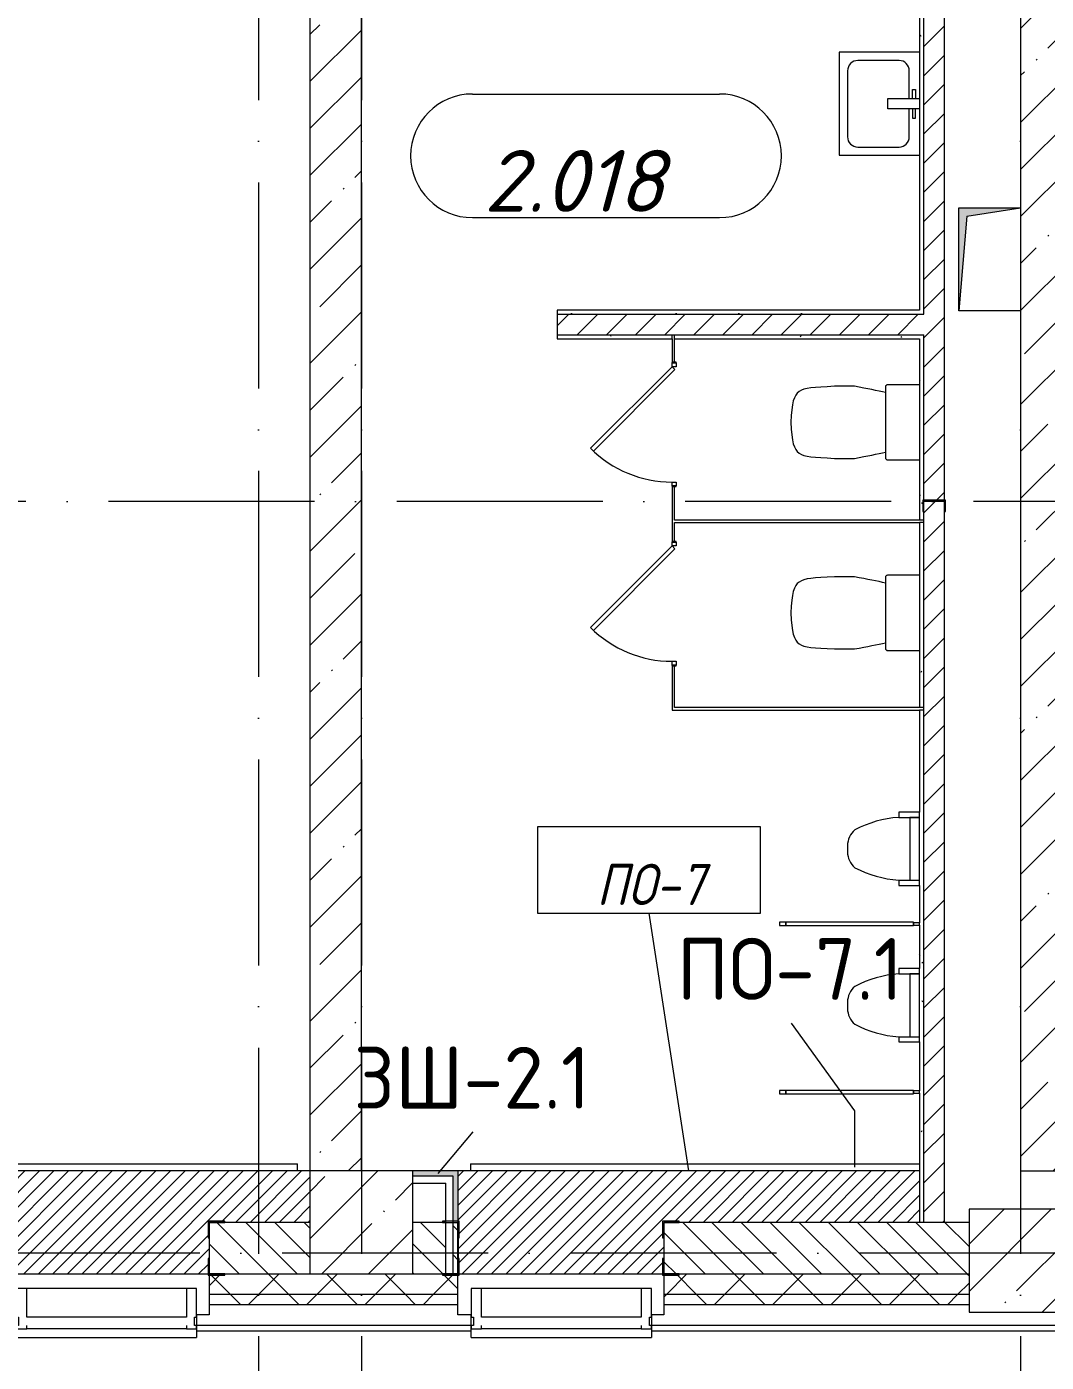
# Model space of a CAD drawing. Header units: millimetres. Extents: x -6467 to 106027, y -7090 to 195095.
# Drawn here: x 61875 to 66825, y 54752 to 61235 of the extents above; entities that cross this region are included whole.
import ezdxf

# ---------------------------------------------------------------- set-up
doc = ezdxf.new("R2010")
doc.units = ezdxf.units.MM
doc.linetypes.add('50_200_ШТРИХ_1Т_ш5_п1_п1_', pattern=[1400, 1000, -200, 0, -200])
for name, color, linetype, lineweight, true_color in [('A-AREA-IDEN-1', 7, 'Continuous', 9, 0xaaaaaa), ('A-DOOR-1', 7, 'Continuous', 5, 0xaaaaaa), ('A-DOOR-FRAM-1', 7, 'Continuous', 9, 0xaaaaaa), ('A-DOOR-OPNG-1', 7, 'Continuous', 30, 0xaaaaaa), ('A-FLOR-PATT-1', 7, 'Continuous', 5, 0xd61c12), ('A-FLOR-PATT-3', 7, 'Continuous', 5, 0xd9e403), ('A-GENM-1', 7, 'Continuous', 9, 0xaaaaaa), ('A-GENM-2', 7, 'Continuous', 20, 0xaaaaaa), ('A-WALL-1', 7, 'Continuous', 5, 0x77b143), ('A-WALL-2', 7, 'Continuous', 5, 0xaaaaaa), ('A-WALL-FNSH-2', 7, 'Continuous', 5, 0xaaaaaa), ('I-WALL-1', 7, 'Continuous', 5, 0x787878), ('M-EQPM-1', 7, 'Continuous', 9, 0xaaaaaa), ('M-EQPM-2', 7, 'Continuous', 9, 0xe2e2e2), ('P-SANR-FIXT-1', 7, 'Continuous', 9, 0xaaaaaa), ('Оси-3', 7, '50_200_ШТРИХ_1Т_ш5_п1_п1_', 9, 0xaaaaaa)]:
    doc.layers.add(name, color=color, linetype=linetype, lineweight=lineweight, true_color=true_color)
for name, color, linetype, lineweight in [('A-FLOR', 7, 'Continuous', 9), ('A-FLOR-IDEN', 7, 'Continuous', 9), ('A-GLAZ', 7, 'Continuous', 5), ('A-GLAZ-CWMG', 7, 'Continuous', 9), ('A-GLAZ-CWMG-1', 7, 'Continuous', 20), ('A-WALL', 7, 'Continuous', 5), ('A-WALL-FNSH-1', 7, 'Continuous', 5), ('A-WALL-IDEN', 7, 'Continuous', 9), ('I-WALL', 7, 'Continuous', 5), ('S-COLS', 7, 'Continuous', 9), ('S-COLS-1', 7, 'Continuous', 5)]:
    doc.layers.add(name, color=color, linetype=linetype, lineweight=lineweight)
doc.styles.add('GOST Common', font='', dxfattribs={"height": 300})
doc.styles.add('GOST Common_I', font='', dxfattribs={"width": 0.9, "height": 200})
doc.styles.add('ISOCPEUR_I', font='isocpeui.ttf', dxfattribs={"height": 300})
doc.styles.get('GOST Common').set_extended_font_data('GOST Common')
doc.styles.get('GOST Common_I').set_extended_font_data('GOST Common', italic=True)
pattern_1 = [(45, (0, 0), (-228.0985, 228.0985), []), (45, (228.1, 0), (-228.0985, 228.0985), [403.225, -80.645, 6.706, -73.939])]
pattern_2 = [(45, (0, 0), (-141.42136, 141.42136), []), (135, (0, 0), (-141.42136, -141.42136), [])]
pattern_3 = [(0, (0, 0), (406.4, 101.6), [6.706, -298.094, 6.706, -298.094, -1625.6]), (0, (0, 0), (406.4, 101.6), [-609.6, 6.706, -602.894, 6.706, -298.094, -711.2]), (0, (0, 0), (406.4, 101.6), [-1524, 6.706, -196.494, 6.706, -501.294]), (120, (152.4, 50.8), (-291.18818, 301.15272), [6.706, -298.094, 6.706, -298.094, -1625.6]), (120, (152.4, 50.8), (-291.18818, 301.15272), [-609.6, 6.706, -602.894, 6.706, -298.094, -711.2]), (120, (152.4, 50.8), (-291.18818, 301.15272), [-1524, 6.706, -196.494, 6.706, -501.294]), (240, (203.2, 254), (-115.21182, -402.75272), [6.706, -298.094, 6.706, -298.094, -1625.6]), (240, (203.2, 254), (-115.21182, -402.75272), [-609.6, 6.706, -602.894, 6.706, -298.094, -711.2]), (240, (203.2, 254), (-115.21182, -402.75272), [-1524, 6.706, -196.494, 6.706, -501.294])]
pattern_4 = [(45, (0, 0), (-70.71068, 70.71068), [])]

# ---------------------------------------------------------------- blocks, each defined once
blk = doc.blocks.new('BSC_Колонна _Прямоугольная - 500х500-V15-АИ_План этажа Радиаторы_2')
at = {"layer": 'S-COLS-1'}
h = blk.add_hatch(dxfattribs=at)
h.set_pattern_fill('FP_43', color=256, style=0, pattern_type=2)
h.set_pattern_definition([(45, (-63500, -55431.04), (-228.0985, 228.0985), []), (45, (-63271.9, -55431.04), (-228.0985, 228.0985), [403.225, -80.645, 6.706, -73.939])])
h.paths.add_polyline_path([(-45.1, -250), (250, -250), (250, 250), (-250, 250), (-250, -250)])
for p, q in [((250, 250), (-250, 250)), ((-250, 250), (-250, -250)), ((250, -250), (250, 250)), ((-250, -250), (250, -250))]:
    blk.add_line(p, q, dxfattribs=at)
blk = doc.blocks.new('SND_2D_Раковина1 - 400х300-V217-АИ_План этажа Радиаторы_2')
at = {"layer": 'P-SANR-FIXT-1'}
for p, q in [((-250, 220), (-250, -170)), ((250, 220), (-250, 220)), ((250, -170), (250, 220)), ((-210, 130), (-210, -70)), ((160, 180), (-160, 180)), ((210, -70), (210, 130)), ((-25, -170), (-25, -15)), ((-25, -15), (25, -15)), ((25, -15), (25, -170)), ((-160, -120), (-25, -120)), ((25, -120), (160, -120)), ((-70, -135), (-70, -150)), ((-25, -135), (-70, -135)), ((-70, -150), (-25, -150)), ((25, -135), (70, -135)), ((70, -150), (25, -150)), ((70, -135), (70, -150))]:
    blk.add_line(p, q, dxfattribs=at)
for centre, start, end in [((-160, 130), 90, 180), ((160, 130), 360, 90), ((-160, -70), 180, 270), ((160, -70), 270, 360)]:
    blk.add_arc(centre, 50, start, end, dxfattribs=at)
blk = doc.blocks.new('DOR_ДУ_распашная__1Ст_Прямоугольная2 - Вн_Д-9_ДДГ 600х1850h_С_у-29177940-АИ_План этажа Радиаторы_2')
at = {"layer": 'A-DOOR-1'}
for p, q in [((-280, -6), (-265.9, 8.1)), ((-265.9, 8.1), (130.1, -387.8)), ((116, -402), (-280, -6)), ((130.1, -387.8), (116, -402))]:
    blk.add_line(p, q, dxfattribs=at)
blk.add_arc((-280, -6), 560, 315, 0, dxfattribs=at)
at = {"layer": 'A-DOOR-FRAM-1'}
for p, q in [((-300, 14), (-280, 14)), ((-280, 14), (-280, -6)), ((280, 14), (300, 14)), ((280, -6), (280, 14)), ((-280, -6), (-300, -6)), ((300, -6), (280, -6))]:
    blk.add_line(p, q, dxfattribs=at)
at = {"layer": 'A-DOOR-OPNG-1'}
for p, q in [((-300, -6), (-300, 14)), ((300, 14), (300, -6))]:
    blk.add_line(p, q, dxfattribs=at)
blk = doc.blocks.new('SND_Унитаз_Santek_HEO - Santek HEO_ 365х635х785_ выпуск-прямой_ PN4_5_ Х-резьба НР DN15_ К-гл_кон_ П DN100-17949504-АИ_План этажа Радиаторы_2')
at = {"layer": 'P-SANR-FIXT-1'}
for p, q in [((-175, 423.4), (-175, 325.6)), ((175, 325.6), (175, 423.4)), ((-182.5, 165.8), (-182.5, 10)), ((172.5, 175.8), (-172.5, 175.8)), ((182.5, 10), (182.5, 165.8))]:
    blk.add_line(p, q, dxfattribs=at)
for centre, start, end in [((-172.5, 165.8), 90, 180), ((-172.5, 165.8), 150, 180), ((-172.5, 165.8), 105, 120), ((172.5, 165.8), 0, 90), ((172.5, 165.8), 45, 90), ((172.5, 165.8), 0, 30)]:
    blk.add_arc(centre, 10, start, end, dxfattribs=at)
for points, knots in [([(0, 634.5), (-96, 631.3), (-168.1, 609.5), (-169.2, 526.5), (-175, 423.4)], [-0.5440111, -0.5440111, -0.5440111, -0.5440111, -0.2757876, 0, 0, 0, 0]), ([(175, 423.4), (169.2, 526.5), (168.1, 609.5), (96, 631.3), (0, 634.5)], [-0.5440111, -0.5440111, -0.5440111, -0.5440111, -0.2682234, 0, 0, 0, 0])]:
    blk.add_open_spline(points, degree=3, knots=knots, dxfattribs=at)
for points in [[(-175, 325.6), (-163, 263.9), (-153.6, 214.5), (-145, 174.9)], [(145, 174.9), (153.6, 214.5), (163, 263.9), (175, 325.6)]]:
    blk.add_open_spline(points, degree=3, dxfattribs=at)
blk = doc.blocks.new('Прямоугольный импост - Импост структурный с накладкой - 180мм-22437111-АИ_План этажа Радиаторы_2')
at = {"layer": 'A-GLAZ-CWMG-1'}
for p, q in [((-50, 0), (-50, 17)), ((-50, 17), (0, 17)), ((0, 0), (-10, 0)), ((-10, 0), (-10, -40)), ((0, 17), (0, 0)), ((-50, -180), (-50, -40)), ((-10, -40), (0, -40)), ((0, -40), (0, -180)), ((0, -180), (-50, -180))]:
    blk.add_line(p, q, dxfattribs=at)
blk = doc.blocks.new('Прямоугольный импост - Импост структурный с накладкой - 180мм-V232-АИ_План этажа Радиаторы_2')
at = {"layer": 'A-GLAZ-CWMG'}
for p, q in [((6637, 55111), (5862, 55111)), ((6637, 54914), (5862, 54914))]:
    blk.add_line(p, q, dxfattribs=at)
blk = doc.blocks.new('Прямоугольный импост - Импост структурный с накладкой - 180мм-V237-АИ_План этажа Радиаторы_2')
at = {"layer": 'A-GLAZ-CWMG-1'}
for p, q in [((-25, 0), (-25, 17)), ((-25, 17), (25, 17)), ((-15, 0), (-25, 0)), ((-15, -40), (-15, 0)), ((25, 17), (25, 0)), ((-25, -180), (-25, -40)), ((-25, -40), (-15, -40)), ((25, -40), (25, -180)), ((25, -180), (-25, -180))]:
    blk.add_line(p, q, dxfattribs=at)
blk = doc.blocks.new('Прямоугольный импост - Импост структурный с накладкой - 180мм-22437121-АИ_План этажа Радиаторы_2')
at = {"layer": 'A-GLAZ-CWMG-1'}
for p, q in [((-50, 0), (-50, 17)), ((-50, 17), (0, 17)), ((0, 0), (-10, 0)), ((-10, 0), (-10, -40)), ((0, 17), (0, 0)), ((-50, -180), (-50, -40)), ((-10, -40), (0, -40)), ((0, -40), (0, -180)), ((0, -180), (-50, -180))]:
    blk.add_line(p, q, dxfattribs=at)
blk = doc.blocks.new('Прямоугольный импост - Импост структурный с накладкой - 180мм-22437100-АИ_План этажа Радиаторы_2')
at = {"layer": 'A-GLAZ-CWMG-1'}
for p, q in [((-25, 0), (-25, 17)), ((-25, 17), (25, 17)), ((25, 0), (15, 0)), ((15, 0), (15, -40)), ((25, 17), (25, 0)), ((-25, -180), (-25, -40)), ((15, -40), (25, -40)), ((25, -40), (25, -180)), ((25, -180), (-25, -180))]:
    blk.add_line(p, q, dxfattribs=at)
blk = doc.blocks.new('Прямоугольный импост - Импост структурный с накладкой - 180мм-22437155-АИ_План этажа Радиаторы_2')
at = {"layer": 'A-GLAZ-CWMG-1'}
for p, q in [((0, 17), (-50, 17)), ((-50, 17), (-50, 0)), ((-10, -40), (-10, 0)), ((-10, 0), (0, 0)), ((0, 0), (0, 17)), ((-50, -40), (-50, -180)), ((0, -40), (-10, -40)), ((0, -180), (0, -40)), ((-50, -180), (0, -180))]:
    blk.add_line(p, q, dxfattribs=at)
blk = doc.blocks.new('BSC_Колонна _Прямоугольная - 500х500-V285-АИ_План этажа Радиаторы_2')
at = {"layer": 'S-COLS-1'}
h = blk.add_hatch(dxfattribs=at)
h.set_pattern_fill('FP_181', color=256, style=0, pattern_type=2)
h.set_pattern_definition([(45, (-66700, -55244.7), (-228.0985, 228.0985), []), (45, (-66471.9, -55244.7), (-228.0985, 228.0985), [403.225, -80.645, 6.706, -73.939])])
h.paths.add_polyline_path([(-250, -250), (250, -250), (250, 250), (-250, 250)])
for p, q in [((250, 250), (-250, 250)), ((-250, 250), (-250, -250)), ((250, -250), (250, 250)), ((-250, -250), (250, -250))]:
    blk.add_line(p, q, dxfattribs=at)
blk = doc.blocks.new('Канал вертикальный прямоугольный - Шахта - значок проема-24087344-АИ_План этажа Радиаторы_2')
at = {"layer": 'M-EQPM-2'}
blk.add_hatch(color=256, dxfattribs=at).paths.add_polyline_path([(-150, -250), (-110, 210), (150, 250), (-150, 250), (-150, 244.5)])
at = {"layer": 'M-EQPM-1'}
for p, q in [((-150, -250), (-150, 250)), ((-150, 250), (150, 250)), ((-110, 210), (-150, -250)), ((-110, 210), (150, 250)), ((150, 250), (150, -250)), ((150, -250), (-150, -250))]:
    blk.add_line(p, q, dxfattribs=at)
blk = doc.blocks.new('Фахверк _газобетон торцы_359 - Фахверк _газобетон торцы_-25574903-АИ_План этажа Радиаторы_2')
at = {"layer": 'A-GENM-2'}
for p, q in [((89406, 11134.7), (89325, 11134.7)), ((89325, 11134.7), (89325, 11128.7)), ((89325, 11128.7), (89400, 11128.7)), ((89400, 11128.7), (89400, 11053.7)), ((89406, 11053.7), (89406, 11134.7)), ((89400, 11053.7), (89406, 11053.7)), ((89400, 10953.7), (89400, 10878.7)), ((89406, 10953.7), (89400, 10953.7)), ((89406, 10872.7), (89406, 10953.7)), ((89400, 10878.7), (89325, 10878.7)), ((89325, 10878.7), (89325, 10872.7)), ((89325, 10872.7), (89406, 10872.7))]:
    blk.add_line(p, q, dxfattribs=at)
blk = doc.blocks.new('Фахверк _газобетон торцы_360 - Фахверк _газобетон торцы_-25574923-АИ_План этажа Радиаторы_2')
at = {"layer": 'A-GENM-2'}
for p, q in [((89406, 156989.3), (89325, 156989.3)), ((89325, 156989.3), (89325, 156983.3)), ((89325, 156983.3), (89400, 156983.3)), ((89400, 156983.3), (89400, 156908.3)), ((89406, 156908.3), (89406, 156989.3)), ((89400, 156908.3), (89406, 156908.3)), ((89406, 156808.3), (89400, 156808.3)), ((89400, 156808.3), (89400, 156733.3)), ((89406, 156727.3), (89406, 156808.3)), ((89400, 156733.3), (89325, 156733.3)), ((89325, 156733.3), (89325, 156727.3)), ((89325, 156727.3), (89406, 156727.3))]:
    blk.add_line(p, q, dxfattribs=at)
blk = doc.blocks.new('Фахверк _газобетон торцы_690 - Фахверк _газобетон торцы_-25597268-АИ_План этажа Радиаторы_2')
at = {"layer": 'A-GENM-2'}
for p, q in [((89406, 11134.7), (89325, 11134.7)), ((89325, 11134.7), (89325, 11128.7)), ((89325, 11128.7), (89400, 11128.7)), ((89400, 11128.7), (89400, 11053.7)), ((89406, 11053.7), (89406, 11134.7)), ((89400, 11053.7), (89406, 11053.7)), ((89400, 10953.7), (89400, 10878.7)), ((89406, 10953.7), (89400, 10953.7)), ((89406, 10872.7), (89406, 10953.7)), ((89400, 10878.7), (89325, 10878.7)), ((89325, 10878.7), (89325, 10872.7)), ((89325, 10872.7), (89406, 10872.7))]:
    blk.add_line(p, q, dxfattribs=at)
blk = doc.blocks.new('Отлив_СКБ - Отлив витража-V398-АИ_План этажа Радиаторы_2')
at = {"layer": 'A-GLAZ'}
for p, q in [((0, 69), (0, 100)), ((1700, 100), (0, 100)), ((1700, 100), (1700, 69)), ((875, 2), (1650, 2)), ((825, 0), (50, 0)), ((1650, 0), (875, 0))]:
    blk.add_line(p, q, dxfattribs=at)
blk = doc.blocks.new('Отлив_СКБ - Отлив витража-V408-АИ_План этажа Радиаторы_2')
at = {"layer": 'A-GLAZ'}
for p, q in [((0, 69), (0, 100)), ((875, 100), (0, 100)), ((875, 100), (875, 69)), ((825, 0), (50, 0))]:
    blk.add_line(p, q, dxfattribs=at)
blk = doc.blocks.new('Фахверк 100_32 - Фахверк 100_1-26106124-АИ_План этажа Радиаторы_2')
at = {"layer": 'A-GENM-2'}
for p, q in [((2285, 81466), (2175, 81466)), ((2175, 81466), (2175, 81411)), ((2180, 81461), (2280, 81461)), ((2180, 81411), (2180, 81461)), ((2280, 81461), (2280, 81411)), ((2285, 81411), (2285, 81466)), ((2175, 81411), (2180, 81411)), ((2280, 81411), (2285, 81411))]:
    blk.add_line(p, q, dxfattribs=at)
blk = doc.blocks.new('Писсуар-Настенный_350-3D - Писсуар-Настенный_350-3D-29186888-АИ_План этажа Радиаторы_2')
at = {"layer": 'P-SANR-FIXT-1'}
for p, q in [((-109.1, 410), (-124.1, 410)), ((-94.1, 410), (-109.1, 410)), ((-261.5, 161.6), (-286.9, 161.6)), ((-286.9, 161.6), (-286.9, 60)), ((-261.5, 161.6), (-261.5, 60)), ((69.2, 161.6), (43.3, 161.6)), ((43.3, 161.6), (43.3, 60)), ((69.2, 60), (69.2, 161.6)), ((43.3, 106.9), (-261.5, 106.9)), ((-261.5, 106.9), (-261.5, 60)), ((43.3, 60), (43.3, 106.9)), ((-286.9, 60), (69.2, 60))]:
    blk.add_line(p, q, dxfattribs=at)
for centre, radius, start, end in [((-124.1, 309.4), 100.6, 90, 140), ((-94.1, 309.4), 100.6, 40, 90), ((279, 122.9), 541.9, 152.37968, 175.90113), ((-497.1, 122.9), 541.9, 4.09887, 27.62032)]:
    blk.add_arc(centre, radius, start, end, dxfattribs=at)
blk = doc.blocks.new('SMP_ДушеваяПерегородка_P1 - Туалетная кабинка 4-29189121-АИ_План этажа Радиаторы_2')
at = {"layer": 'M-EQPM-1'}
for p, q in [((8, 740), (-8, 740)), ((-8, 740), (-8, 710)), ((8, 710), (8, 740)), ((8, 710), (-8, 710)), ((-8, 710), (-8, 90)), ((-8, 710), (8, 710)), ((8, 90), (8, 710)), ((-8, 90), (8, 90)), ((6, 90), (-6, 90)), ((-6, 90), (-6, 60)), ((6, 60), (6, 90)), ((-6, 60), (6, 60))]:
    blk.add_line(p, q, dxfattribs=at)
blk = doc.blocks.new('AAR_СКБ_Марка_помещения_1_5 ммп - Номер-27962133-АИ_План этажа Радиаторы_2')
at = {"layer": 'A-AREA-IDEN-1'}
for p, q in [((-2.987, 3), (3.013, 3)), ((-2.987, 0), (3.013, 0))]:
    blk.add_line(p, q, dxfattribs=at)
for centre, start, end in [((-2.987, 1.5), 90, 270), ((3.013, 1.5), 270, 90)]:
    blk.add_arc(centre, 1.5, start, end, dxfattribs=at)
blk = doc.blocks.new('AAR_СКБ_Марка_Перекрытия_1 мм - Марка пола-27961726-АИ_План этажа Радиаторы_2')
at = {"layer": 'A-FLOR-IDEN'}
for p, q in [((2.723, 2.101), (-2.69, 2.101)), ((-2.69, 2.101), (-2.69, 0)), ((2.723, 0), (2.723, 2.101)), ((-2.69, 0), (2.723, 0))]:
    blk.add_line(p, q, dxfattribs=at)

msp = doc.modelspace()

# ---------------------------------------------------------------- hatches: boundary and pattern name
at = {"layer": 'A-FLOR-PATT-1'}
h = msp.add_hatch(dxfattribs=at)
h.set_pattern_fill('FP_382', color=256, style=0, pattern_type=2)
h.set_pattern_definition([(45, (58999.776, 55431.04), (-35.35534, 35.35534), [])])
h.paths.add_polyline_path([(59302.4, 55181), (59755.4, 55181.8), (59755.4, 55256), (59760.4, 55256), (59760.4, 55356), (59755.4, 55356), (59755.4, 55437), (59836.4, 55437), (59836.4, 55431), (60866.4, 55431), (60866.4, 55437), (60947.4, 55437), (60947.4, 55356), (60941.4, 55356), (60941.4, 55256), (60947.4, 55256), (60947.4, 55181), (62755.4, 55181), (62755.4, 55256), (62760.4, 55256), (62760.4, 55356), (62755.4, 55356), (62755.4, 55437), (62836.4, 55437), (62836.4, 55431), (63250, 55431), (63250, 55681), (57940, 55681), (57941.4, 55437), (57947.4, 55437), (57947.4, 55356), (57941.4, 55356), (57941.4, 55256), (57947.4, 55256), (57947.4, 55181), (58471.9, 55181)])
at = {"layer": 'A-FLOR-PATT-3'}
h = msp.add_hatch(dxfattribs=at)
h.set_pattern_fill('FP_350', color=256, style=0, pattern_type=2)
h.set_pattern_definition([(225, (64468.45, 55306.04), (35.3553, -35.3553), [])])
h.paths.add_polyline_path([(64700.6, 55181), (64962.4, 55181), (64962.4, 55256), (64968.4, 55256), (64968.4, 55356), (64962.4, 55356), (64962.4, 55437), (65043.4, 55437), (65043.4, 55431), (66210, 55431), (66210, 55681), (63970, 55681), (63970, 55437), (63974.4, 55437), (63974.4, 55356), (63970, 55356), (63970, 55256), (63974.4, 55256), (63974.4, 55181), (64285.4, 55181)])
at = {"layer": 'A-WALL'}
h = msp.add_hatch(dxfattribs=at)
h.set_pattern_fill('FP_1', color=256, style=0, pattern_type=2)
h.set_pattern_definition(pattern_1)
h.paths.add_polyline_path([(66950, 55681), (66950, 63181), (66700, 63181), (66700, 55681), (66776.9, 55681)])
h = msp.add_hatch(dxfattribs=at)
h.set_pattern_fill('FP_1', color=256, style=0, pattern_type=2)
h.set_pattern_definition(pattern_1)
h.paths.add_polyline_path([(63500, 55681), (63500, 62681), (63250, 62681), (63250, 55681), (63454.9, 55681)])
h = msp.add_hatch(dxfattribs=at)
h.set_pattern_fill('FP_125', color=256, style=0, pattern_type=2)
h.set_pattern_definition(pattern_2)
h.paths.add_polyline_path([(74400, 55081), (74400, 55181), (68087, 55181), (68087, 55081), (74350, 55081)])
h.paths.add_polyline_path([(65946.4, 55081), (66450, 55081), (66450, 55181), (64968.4, 55181), (64968.4, 55081), (65115.9, 55081)])
h.paths.add_polyline_path([(63968.4, 55081), (63968.4, 55181), (62760.4, 55181), (62760.4, 55081), (63870.1, 55081)])
h.paths.add_polyline_path([(66950, 55081), (67212, 55081), (67212, 55181), (66950, 55181), (66950, 55169.4)])
h.paths.add_polyline_path([(59760.4, 55081), (60940.4, 55081), (60940.4, 55181), (59760.4, 55181)])
h.paths.add_polyline_path([(57940.4, 55081), (57940.4, 55181), (56760.4, 55181), (56760.4, 55081), (57641.4, 55081)])
h.paths.add_polyline_path([(54734.6, 55081), (54940.4, 55081), (54940.4, 55181), (53760.4, 55181), (53760.4, 55081), (54319.4, 55081)])
h.paths.add_polyline_path([(51827.9, 55081), (51940.4, 55081), (51940.4, 55181), (50760.4, 55181), (50760.4, 55081), (50997.4, 55081)])
h.paths.add_polyline_path([(47760.4, 55081), (48940.4, 55081), (48940.4, 55181), (47760.4, 55181)])
h.paths.add_polyline_path([(45599.2, 55081), (45940.4, 55081), (45940.4, 55181), (44460.4, 55181), (44460.4, 55081), (45183.9, 55081)])
h.paths.add_polyline_path([(41861.9, 55081), (42640.4, 55081), (42640.4, 55181), (41460.4, 55181), (41460.4, 55081)])
h.paths.add_polyline_path([(39640.4, 55081), (39640.4, 55181), (38460.4, 55181), (38460.4, 55081), (39370.4, 55081)])
h.paths.add_polyline_path([(36640.4, 55081), (36640.4, 55181), (35460.4, 55181), (35460.4, 55081), (36463.7, 55081)])
h.paths.add_polyline_path([(32726.4, 55081), (33640.4, 55081), (33640.4, 55181), (32460.4, 55181), (32460.4, 55081)])
h.paths.add_polyline_path([(30640.4, 55081), (30640.4, 55181), (29460.4, 55181), (29460.4, 55081), (30234.9, 55081)])
h.paths.add_polyline_path([(26400, 55081), (27640.4, 55081), (27640.4, 55181), (26400, 55181)])
h.paths.add_polyline_path([(23590.9, 55081), (24700, 55081), (24700, 55181), (23400, 55181), (23400, 55081)])
h.paths.add_polyline_path([(21514.7, 55081), (21700, 55081), (21700, 55181), (20400, 55181), (20400, 55081), (21099.4, 55081)])
h.paths.add_polyline_path([(17400, 55081), (18700, 55081), (18700, 55181), (17400, 55181)])
h.paths.add_polyline_path([(16116.5, 55081), (16525, 55081), (16525, 55181), (6687, 55181), (6687, 55081), (14455.5, 55081)])
h.paths.add_polyline_path([(5812, 55081), (5812, 55181), (-2450, 55181), (-2450, 55081), (2828.5, 55081)])
h = msp.add_hatch(dxfattribs=at)
h.set_pattern_fill('FP_125', color=256, style=0, pattern_type=2)
h.set_pattern_definition(pattern_2)
h.paths.add_polyline_path([(74350, 55031), (74350, 55081), (68087, 55081), (68087, 55031), (74251.4, 55031)])
h.paths.add_polyline_path([(67212, 55031), (67212, 55081), (66950, 55081), (66950, 55031)])
h.paths.add_polyline_path([(66450, 55031), (66450, 55081), (64968.4, 55081), (64968.4, 55031), (65946.4, 55031)])
h.paths.add_polyline_path([(63870.1, 55031), (63968.4, 55031), (63968.4, 55081), (62760.4, 55081), (62760.4, 55031), (63454.9, 55031)])
h.paths.add_polyline_path([(60940.4, 55031), (60940.4, 55081), (59760.4, 55081), (59760.4, 55031), (60132.9, 55031)])
h.paths.add_polyline_path([(57641.4, 55031), (57940.4, 55031), (57940.4, 55081), (56760.4, 55081), (56760.4, 55031), (56810.9, 55031)])
h.paths.add_polyline_path([(54734.6, 55031), (54940.4, 55031), (54940.4, 55081), (53760.4, 55081), (53760.4, 55031), (54319.4, 55031)])
h.paths.add_polyline_path([(51940.4, 55031), (51940.4, 55081), (50760.4, 55081), (50760.4, 55031), (51827.9, 55031)])
h.paths.add_polyline_path([(47760.4, 55031), (48940.4, 55031), (48940.4, 55081), (47760.4, 55081)])
h.paths.add_polyline_path([(45599.2, 55031), (45940.4, 55031), (45940.4, 55081), (44460.4, 55081), (44460.4, 55031), (45183.9, 55031)])
h.paths.add_polyline_path([(42640.4, 55031), (42640.4, 55081), (41460.4, 55081), (41460.4, 55031), (41861.9, 55031)])
h.paths.add_polyline_path([(39370.4, 55031), (39640.4, 55031), (39640.4, 55081), (38460.4, 55081), (38460.4, 55031), (38539.9, 55031)])
h.paths.add_polyline_path([(36463.7, 55031), (36640.4, 55031), (36640.4, 55081), (35460.4, 55081), (35460.4, 55031), (36048.4, 55031)])
h.paths.add_polyline_path([(33640.4, 55031), (33640.4, 55081), (32460.4, 55081), (32460.4, 55031), (33556.9, 55031)])
h.paths.add_polyline_path([(29460.4, 55031), (30640.4, 55031), (30640.4, 55081), (29460.4, 55081)])
h.paths.add_polyline_path([(26400, 55031), (27640.4, 55031), (27640.4, 55081), (26400, 55081)])
h.paths.add_polyline_path([(23400, 55031), (24700, 55031), (24700, 55081), (23400, 55081)])
h.paths.add_polyline_path([(21099.4, 55031), (21700, 55031), (21700, 55081), (20400, 55081), (20400, 55031)])
h.paths.add_polyline_path([(16525, 55031), (16525, 55081), (6687, 55081), (6687, 55031), (16116.5, 55031)])
h.paths.add_polyline_path([(18607.9, 55031), (18700, 55031), (18700, 55081), (17400, 55081), (17400, 55031), (17777.5, 55031)])
h.paths.add_polyline_path([(5812, 55031), (5812, 55081), (-2550, 55081), (-2550, 55031), (2828.5, 55031)])
at = {"layer": 'A-WALL-1'}
for points in [[(63945, 55656), (63970, 55656), (63970, 55681), (63750, 55681), (63750, 55656)], [(63968.4, 55431), (63970, 55431), (63970, 55656), (63945, 55656), (63945, 55431)]]:
    msp.add_hatch(color=256, dxfattribs=at).paths.add_polyline_path(points)
at = {"layer": 'I-WALL'}
h = msp.add_hatch(dxfattribs=at)
h.set_pattern_fill('FP_4', color=256, style=0, pattern_type=2)
h.set_pattern_definition(pattern_4)
h.paths.add_polyline_path([(66230, 55431), (66330, 55431), (66330, 62931), (66230, 62931), (66230, 56002.4)])
h = msp.add_hatch(dxfattribs=at)
h.set_pattern_fill('FP_4', color=256, style=0, pattern_type=2)
h.set_pattern_definition(pattern_4)
h.paths.add_polyline_path([(65115.9, 59739.7), (66230, 59739.7), (66230, 59839.7), (64450, 59839.7), (64450, 59739.7), (65020, 59739.7)])
h = msp.add_hatch(dxfattribs=at)
h.set_pattern_fill('FP_2', color=256, style=0, pattern_type=2)
h.set_pattern_definition([(135, (0, 0), (-70.71068, -70.71068), [])])
h.paths.add_polyline_path([(66450, 55181), (66450, 55431), (64968.4, 55431), (64968.4, 55181), (65946.4, 55181)])
h.paths.add_polyline_path([(63870.1, 55181), (63910, 55181), (63910, 55431), (63750, 55431), (63750, 55181)])
h.paths.add_polyline_path([(63250, 55181), (63250, 55431), (62760.4, 55431), (62760.4, 55181)])
h.paths.add_polyline_path([(63968.4, 55181), (63968.4, 55431), (63945, 55431), (63945, 55181)])
h.paths.add_polyline_path([(60940.4, 55181), (60940.4, 55431), (59760.4, 55431), (59760.4, 55181), (60132.9, 55181)])
h.paths.add_polyline_path([(57750, 55181), (57880, 55181), (57880, 55431), (57750, 55431), (57750, 55298.5)])
h.paths.add_polyline_path([(57915, 55181), (57940.4, 55181), (57940, 55431), (57915, 55431), (57915, 55298.5)])
at = {"layer": 'I-WALL-1'}
h = msp.add_hatch(dxfattribs=at)
h.set_pattern_fill('FP_3', color=256, style=0, pattern_type=2)
h.set_pattern_definition(pattern_3)
h.paths.add_polyline_path([(66230, 55431), (66230, 57917.7), (66210, 57917.7), (66210, 55431)])
h.paths.add_polyline_path([(66210, 57929.7), (66230, 57929.7), (66230, 58827.7), (66210, 58827.7), (66210, 58114.2)])
h.paths.add_polyline_path([(66210, 58839.7), (66230, 58839.7), (66230, 59739.7), (66210, 59739.7), (66210, 59170.1)])
h.paths.add_polyline_path([(66230, 59839.7), (66230, 62931), (66210, 62931), (66210, 59839.7)])
h = msp.add_hatch(dxfattribs=at)
h.set_pattern_fill('FP_3', color=256, style=0, pattern_type=2)
h.set_pattern_definition(pattern_3)
h.paths.add_polyline_path([(65115.9, 59839.7), (66210, 59839.7), (66210, 59859.7), (64450, 59859.7), (64450, 59839.7)])
h = msp.add_hatch(dxfattribs=at)
h.set_pattern_fill('FP_3', color=256, style=0, pattern_type=2)
h.set_pattern_definition(pattern_3)
h.paths.add_polyline_path([(64450, 59719.7), (65008, 59719.7), (65008, 59739.7), (64450, 59739.7)])
h.paths.add_polyline_path([(65020, 59719.7), (66210, 59719.7), (66210, 59739.7), (65020, 59739.7)])

# ---------------------------------------------------------------- linework, layer by layer
at = {"layer": 'A-FLOR'}
for p, q in [((63250, 55681), (57940, 55681)), ((66210, 55681), (63970, 55681)), ((63970, 55356), (63970, 55256)), ((60947.4, 55181), (62755.4, 55181)), ((63974.4, 55181), (64962.4, 55181))]:
    msp.add_line(p, q, dxfattribs=at)
at = {"layer": 'A-FLOR-IDEN'}
msp.add_line((65090, 55681), (64896.5, 56931.8), dxfattribs=at)
at = {"layer": 'A-WALL'}
for p, q in [((66700, 63181), (66700, 55681)), ((66230, 59839.7), (66230, 62931)), ((63250, 62681), (63250, 55681)), ((63500, 55681), (63500, 62681)), ((64450, 59839.7), (66230, 59839.7)), ((64450, 59739.7), (66230, 59739.7)), ((66230, 55431), (66230, 59739.7)), ((57940, 55716), (63190, 55716)), ((63190, 55681), (63190, 55716)), ((64030, 55716), (66210, 55716)), ((64030, 55716), (64030, 55681)), ((63945, 55656), (63750, 55656)), ((63945, 55181), (63945, 55656)), ((66700, 55681), (66950, 55681)), ((63750, 55621), (63910, 55621)), ((63910, 55181), (63910, 55621)), ((63250, 55431), (62760.4, 55431)), ((62760.4, 55431), (62760.4, 55181)), ((63910, 55431), (63750, 55431)), ((63945, 55431), (63968.4, 55431)), ((63968.4, 55181), (63968.4, 55431)), ((66450, 55431), (64968.4, 55431)), ((64968.4, 55431), (64968.4, 55181)), ((62760.4, 55181), (63250, 55181)), ((63750, 55181), (63968.4, 55181)), ((64968.4, 55181), (66450, 55181)), ((63968.4, 55081), (62760.4, 55081)), ((66450, 55081), (64968.4, 55081)), ((63968.4, 55031), (62760.4, 55031)), ((66450, 55031), (64968.4, 55031)), ((64033.4, 54931), (62700, 54931)), ((67212, 54931), (64908.4, 54931))]:
    msp.add_line(p, q, dxfattribs=at)
at = {"layer": 'A-WALL-2'}
for p, q in [((65008, 59719.7), (65008, 59739.7)), ((65020, 59719.7), (65020, 59739.7)), ((66230, 58839.7), (66210, 58839.7)), ((66230, 58827.7), (66210, 58827.7)), ((66230, 57929.7), (66210, 57929.7)), ((66230, 57917.7), (66210, 57917.7))]:
    msp.add_line(p, q, dxfattribs=at)
at = {"layer": 'A-WALL-FNSH-1'}
for p, q in [((66210, 62931), (66210, 59859.7)), ((66330, 55431), (66330, 62931)), ((66210, 59859.7), (64450, 59859.7)), ((64450, 59859.7), (64450, 59719.7)), ((64450, 59719.7), (65008, 59719.7)), ((65020, 59719.7), (66210, 59719.7)), ((66210, 59719.7), (66210, 58839.7)), ((66210, 58827.7), (66210, 57929.7)), ((66210, 57917.7), (66210, 57423)), ((66210, 57066.9), (66210, 56885.7)), ((66210, 56873.7), (66210, 56663)), ((66210, 56306.9), (66210, 56069.7)), ((66210, 56057.7), (66210, 55431)), ((63970, 55681), (63750, 55681)), ((63970, 55431), (63970, 55681)), ((63968.4, 55431), (63970, 55431)), ((62760.4, 55181), (62760.4, 54981.9)), ((63968.4, 54981.9), (63968.4, 55181)), ((64968.4, 55181), (64968.4, 54981.9)), ((62760.4, 54981.9), (62700, 54981.9)), ((62700, 54981.9), (62700, 54904)), ((64033.4, 54981.9), (63968.4, 54981.9)), ((64033.4, 54904), (64033.4, 54981.9)), ((64968.4, 54981.9), (64908.4, 54981.9)), ((64908.4, 54981.9), (64908.4, 54904)), ((62700, 54904), (64033.4, 54904)), ((64908.4, 54904), (67212, 54904))]:
    msp.add_line(p, q, dxfattribs=at)
at = {"layer": 'A-WALL-FNSH-2'}
for p, q in [((65008, 59719.7), (65008, 59604.7)), ((65020, 59604.7), (65020, 59719.7)), ((65008, 59004.7), (65008, 58734.7)), ((65020, 58839.7), (65020, 59004.7)), ((66210, 58839.7), (65020, 58839.7)), ((65020, 58827.7), (66210, 58827.7)), ((65020, 58734.7), (65020, 58827.7)), ((65008, 58134.7), (65008, 57917.7)), ((65020, 57929.7), (65020, 58134.7)), ((65008, 57917.7), (66210, 57917.7)), ((66210, 57929.7), (65020, 57929.7))]:
    msp.add_line(p, q, dxfattribs=at)
at = {"layer": 'A-WALL-IDEN'}
for p, q in [((65895.6, 55972.9), (65587.6, 56397.9)), ((65895.6, 55698.5), (65895.6, 55972.9)), ((63873.3, 55669.2), (64043.2, 55869.9))]:
    msp.add_line(p, q, dxfattribs=at)
at = {"layer": 'Оси-3'}
for p, q in [((63000, 91281), (63000, 52458)), ((63500, 91281), (63500, 52458)), ((66700, 91281), (66700, 52458)), ((74472.3, 58931), (-5267.3, 58931)), ((104718, 55281), (-5267.3, 55281))]:
    msp.add_line(p, q, dxfattribs=at)

# ---------------------------------------------------------------- block references
at = {"layer": 'A-AREA-IDEN-1', "xscale": 199.9999999999999, "yscale": 199.9999999999999, "zscale": 199.9999999999999}
msp.add_blockref('AAR_СКБ_Марка_помещения_1_5 ммп - Номер-27962133-АИ_План этажа Радиаторы_2', (64636.2, 60308.4), dxfattribs=at)
at = {"layer": 'A-DOOR-1', "rotation": 270}
for p in [(65014, 59304.7), (65014, 58434.7)]:
    msp.add_blockref('DOR_ДУ_распашная__1Ст_Прямоугольная2 - Вн_Д-9_ДДГ 600х1850h_С_у-29177940-АИ_План этажа Радиаторы_2', p, dxfattribs=at)
at = {"layer": 'A-FLOR-IDEN', "xscale": 199.9999999999999, "yscale": 199.9999999999999, "zscale": 199.9999999999999}
msp.add_blockref('AAR_СКБ_Марка_Перекрытия_1 мм - Марка пола-27961726-АИ_План этажа Радиаторы_2', (64893.1, 56931.8), dxfattribs=at)
at = {"layer": 'A-GENM-1'}
for name, p in [('Фахверк 100_32 - Фахверк 100_1-26106124-АИ_План этажа Радиаторы_2', (64050, -22528.4)), ('Фахверк _газобетон торцы_360 - Фахверк _газобетон торцы_-25574923-АИ_План этажа Радиаторы_2', (-25431.6, -101552.3))]:
    msp.add_blockref(name, p, dxfattribs=at)
at = {"layer": 'A-GENM-1', "rotation": 180}
for name, p in [('Фахверк _газобетон торцы_690 - Фахверк _газобетон торцы_-25597268-АИ_План этажа Радиаторы_2', (152161.4, 66309.8)), ('Фахверк _газобетон торцы_359 - Фахверк _газобетон торцы_-25574903-АИ_План этажа Радиаторы_2', (154368.4, 66309.8))]:
    msp.add_blockref(name, p, dxfattribs=at)
at = {"layer": 'A-GLAZ', "rotation": 180}
for name, p in [('Отлив_СКБ - Отлив витража-V398-АИ_План этажа Радиаторы_2', (62700, 54973)), ('Отлив_СКБ - Отлив витража-V408-АИ_План этажа Радиаторы_2', (64908.4, 54973))]:
    msp.add_blockref(name, p, dxfattribs=at)
at = {"layer": 'A-GLAZ-CWMG', "extrusion": (0, 0, -1), "rotation": 180}
for name, p in [('Прямоугольный импост - Импост структурный с накладкой - 180мм-V237-АИ_План этажа Радиаторы_2', (-61850, 54931)), ('Прямоугольный импост - Импост структурный с накладкой - 180мм-22437111-АИ_План этажа Радиаторы_2', (-62700, 54931)), ('Прямоугольный импост - Импост структурный с накладкой - 180мм-22437121-АИ_План этажа Радиаторы_2', (-64908.4, 54931)), ('Прямоугольный импост - Импост структурный с накладкой - 180мм-22437100-АИ_План этажа Радиаторы_2', (-64883.4, 54931))]:
    msp.add_blockref(name, p, dxfattribs=at)
at = {"layer": 'A-GLAZ-CWMG'}
for p in [(56013, 0), (58221.4, 0)]:
    msp.add_blockref('Прямоугольный импост - Импост структурный с накладкой - 180мм-V232-АИ_План этажа Радиаторы_2', p, dxfattribs=at)
at = {"layer": 'A-GLAZ-CWMG', "rotation": 180}
msp.add_blockref('Прямоугольный импост - Импост структурный с накладкой - 180мм-22437155-АИ_План этажа Радиаторы_2', (64033.4, 54931), dxfattribs=at)
at = {"layer": 'M-EQPM-1'}
msp.add_blockref('Канал вертикальный прямоугольный - Шахта - значок проема-24087344-АИ_План этажа Радиаторы_2', (66550, 60106), dxfattribs=at)
at = {"layer": 'M-EQPM-1', "rotation": 90.00000000000007}
for p in [(66270, 56879.7), (66270, 56063.7)]:
    msp.add_blockref('SMP_ДушеваяПерегородка_P1 - Туалетная кабинка 4-29189121-АИ_План этажа Радиаторы_2', p, dxfattribs=at)
at = {"layer": 'P-SANR-FIXT-1'}
for name, p, rotation in [('SND_2D_Раковина1 - 400х300-V217-АИ_План этажа Радиаторы_2', (66040, 60861), 90.0000000000001), ('SND_Унитаз_Santek_HEO - Santek HEO_ 365х635х785_ выпуск-прямой_ PN4_5_ Х-резьба НР DN15_ К-гл_кон_ П DN100-17949504-АИ_План этажа Радиаторы_2', (66220, 59314.7), 90.0000000000001), ('SND_Унитаз_Santek_HEO - Santek HEO_ 365х635х785_ выпуск-прямой_ PN4_5_ Х-резьба НР DN15_ К-гл_кон_ П DN100-17949504-АИ_План этажа Радиаторы_2', (66220, 58389.7), 90.0000000000001), ('Писсуар-Настенный_350-3D - Писсуар-Настенный_350-3D-29186888-АИ_План этажа Радиаторы_2', (66270, 57353.8), 90.00000000000007), ('Писсуар-Настенный_350-3D - Писсуар-Настенный_350-3D-29186888-АИ_План этажа Радиаторы_2', (66270, 56593.8), 90.00000000000007)]:
    msp.add_blockref(name, p, dxfattribs=dict(at, rotation=rotation))
at = {"layer": 'S-COLS'}
for name, p in [('BSC_Колонна _Прямоугольная - 500х500-V15-АИ_План этажа Радиаторы_2', (63500, 55431)), ('BSC_Колонна _Прямоугольная - 500х500-V285-АИ_План этажа Радиаторы_2', (66700, 55244.7))]:
    msp.add_blockref(name, p, dxfattribs=at)

# ---------------------------------------------------------------- texts
at = {"layer": 'A-AREA-IDEN-1', "insert": (64532, 60336.6), "char_height": 300, "width": 900, "attachment_point": 8, "line_spacing_factor": 1.139951, "style": 'ISOCPEUR_I'}
msp.add_mtext('\\pxqc,t8.46667,16.93333,25.4,33.86667,42.33333,50.8,59.26667,67.73333,76.2,84.66667,93.13333,101.6,110.06667,118.53333,127,135.46667,143.93333,152.4,160.86667,169.33333,177.8,186.26667,194.73333,203.2,211.66667,220.13333,228.6,237.06667,245.53333,254,262.46667,270.93333;{2.018}', dxfattribs=at)
at = {"layer": 'A-FLOR-IDEN', "insert": (64903.3, 57071.5), "char_height": 200, "width": 559.8, "attachment_point": 5, "line_spacing_factor": 1.022766, "style": 'GOST Common_I'}
msp.add_mtext('\\pxqc,t0.9,1.8,2.7,3.6,4.5,5.4,6.3,7.2,8.1,9,9.9,10.8,11.7,12.6,13.5,14.4,15.3,16.2,17.1,18,18.9,19.8,20.7,21.6,22.5,23.4,24.3,25.2,26.1,27,27.9,28.8;{ПО-7}', dxfattribs=at)
at = {"layer": 'A-WALL-IDEN', "char_height": 300, "attachment_point": 2, "line_spacing_factor": 1.022766, "style": 'GOST Common'}
for s, insert, width in [('\\pxqc,t0.26667,0.53333,0.8,1.06667,1.33333,1.6,1.86667,2.13333,2.4,2.66667,2.93333,3.2,3.46667,3.73333,4,4.26667,4.53333,4.8,5.06667,5.33333,5.6,5.86667,6.13333,6.4,6.66667,6.93333,7.2,7.46667,7.73333,8,8.26667,8.53333;{ПО-7.1}', (65580.6, 56811.3), 1152), ('\\pxqc,t0.26667,0.53333,0.8,1.06667,1.33333,1.6,1.86667,2.13333,2.4,2.66667,2.93333,3.2,3.46667,3.73333,4,4.26667,4.53333,4.8,5.06667,5.33333,5.6,5.86667,6.13333,6.4,6.66667,6.93333,7.2,7.46667,7.73333,8,8.26667,8.53333;{ЗШ-2.1}', (64037.2, 56283.3), 1190)]:
    msp.add_mtext(s, dxfattribs=dict(at, insert=insert, width=width))

doc.saveas('drawing.dxf')
